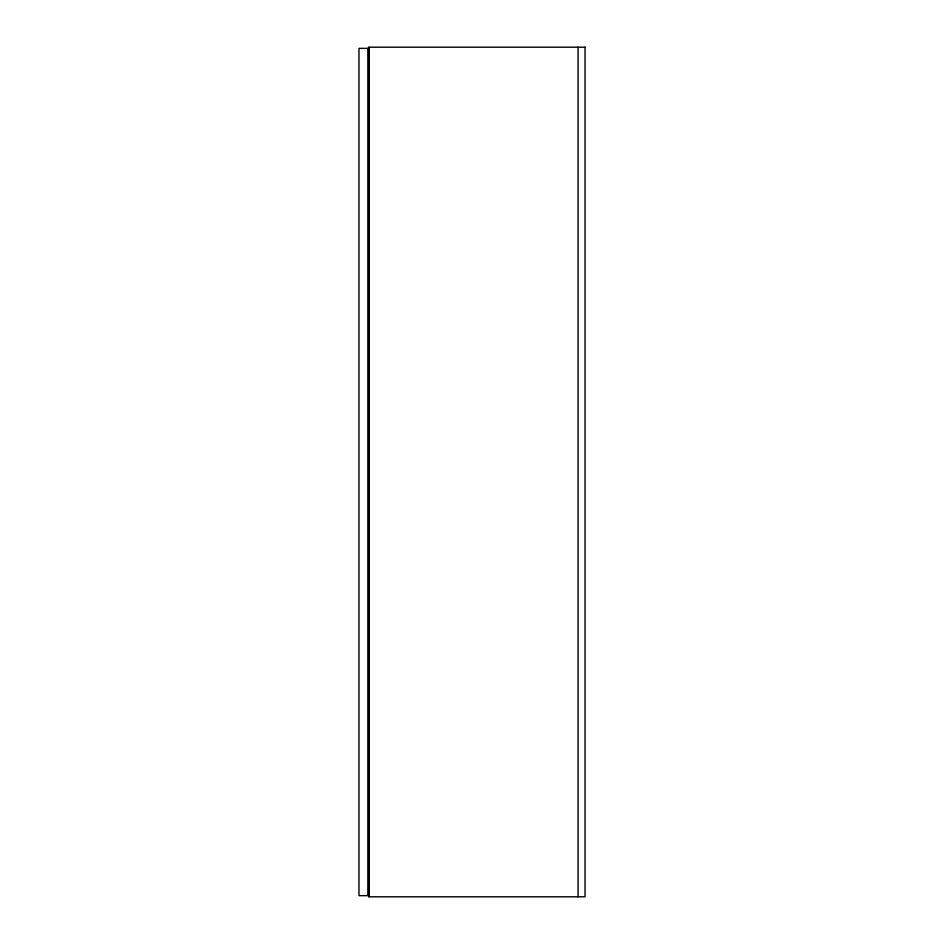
<?xml version="1.0" encoding="UTF-8"?>
<svg xmlns="http://www.w3.org/2000/svg" width="944" height="944" viewBox="0 0 944 944"><rect width="100%" height="100%" fill="white"/><g stroke="black" fill="none" stroke-linecap="round" stroke-linejoin="round"><path stroke-width="1.42" d="M578.082 47.2L578.082 896.8M369.01 47.2L369.01 896.8M585.032 47.2L368.774 47.2L368.774 896.8L585.032 896.8L585.032 47.2M367.841 48.356L358.968 48.356L358.968 895.644L367.841 895.644L367.841 48.356"/></g></svg>
